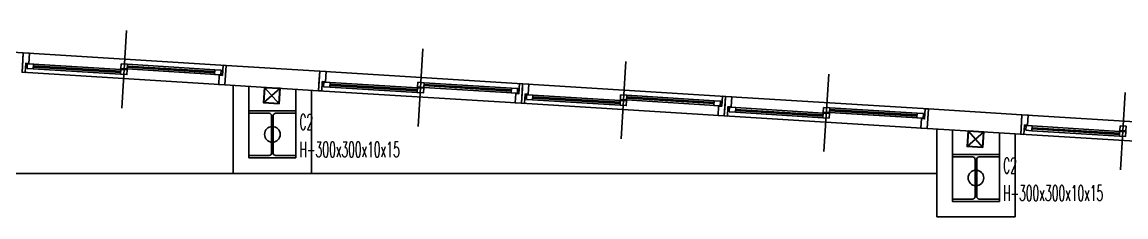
# Model space of a CAD drawing. Header units: millimetres. Extents: x 10462777 to 22643323, y 453826 to 1389191.
# Drawn here: x 11468772 to 11475833, y 619773 to 621022 of the extents above; entities that cross this region are included whole.
import ezdxf
from ezdxf.enums import TextEntityAlignment as Align

# ---------------------------------------------------------------- set-up
doc = ezdxf.new("R2010")
doc.units = ezdxf.units.MM
doc.header["$LTSCALE"] = 200
doc.header["$MEASUREMENT"] = 0
for name, color, linetype in [('4', 4, 'CONTINUOUS'), ('COL', 2, 'CONTINUOUS'), ('panel', 4, 'CONTINUOUS'), ('PIPE', 4, 'CONTINUOUS'), ('win', 6, 'CONTINUOUS')]:
    doc.layers.add(name, color=color, linetype=linetype)
doc.layers.add('No_Print', color=153, linetype='CONTINUOUS', plot=False)
doc.styles.add('HYwulM', font='txt.shx ', dxfattribs={"bigfont": ' whgtxt.shx'})

msp = doc.modelspace()

# ---------------------------------------------------------------- linework, layer by layer
at = {"layer": '4', "color": 253}
for p, q in [((11468273.2949, 620051.88268), (11470123.2949, 620051.88268)), ((11470623.2949, 620051.88268), (11474623.2949, 620051.88268))]:
    msp.add_line(p, q, dxfattribs=at)
at = {"layer": 'COL', "color": 253}
for points in [[(11470368.2949, 620182.88268, -0.4142135624), (11470352.2949, 620166.88268), (11470223.2949, 620166.88268), (11470223.2949, 620151.88268), (11470523.2949, 620151.88268), (11470523.2949, 620166.88268), (11470394.2949, 620166.88268, -0.4142135624), (11470378.2949, 620182.88268), (11470378.2949, 620420.88268, -0.4142135624), (11470394.2949, 620436.88268), (11470523.2949, 620436.88268), (11470523.2949, 620451.88268), (11470223.2949, 620451.88268), (11470223.2949, 620436.88268), (11470352.2949, 620436.88268, -0.4142135624), (11470368.2949, 620420.88268)], [(11474868.2949, 619903.62656, -0.4142135624), (11474852.2949, 619887.62656), (11474723.2949, 619887.62656), (11474723.2949, 619872.62656), (11475023.2949, 619872.62656), (11475023.2949, 619887.62656), (11474894.2949, 619887.62656, -0.4142135624), (11474878.2949, 619903.62656), (11474878.2949, 620141.62656, -0.4142135624), (11474894.2949, 620157.62656), (11475023.2949, 620157.62656), (11475023.2949, 620172.62656), (11474723.2949, 620172.62656), (11474723.2949, 620157.62656), (11474852.2949, 620157.62656, -0.4142135624), (11474868.2949, 620141.62656)]]:
    msp.add_lwpolyline(points, format="xyb", close=True, dxfattribs=at)
at = {"layer": 'No_Print', "color": 253}
for centre in [(11470373.2949, 620301.88268), (11474873.2949, 620022.62656)]:
    msp.add_circle(centre, 50, dxfattribs=at)
at = {"layer": 'panel', "color": 253}
for p, q in [((11465598.2949, 621021.51722), (11468780.23799, 620824.05564)), ((11468780.23799, 620824.05564), (11468772.49577, 620699.29564)), ((11470077.742, 620743.53654), (11470069.99978, 620618.77654)), ((11470077.742, 620743.53654), (11470676.59001, 620706.37388)), ((11470676.59001, 620706.37388), (11470668.84779, 620581.61388)), ((11470069.99978, 620618.77654), (11470668.84779, 620581.61388)), ((11470123.2949, 620615.46921), (11470123.2949, 620051.88268)), ((11470223.2949, 620609.26352), (11470223.2949, 620151.88268)), ((11470523.2949, 620151.88268), (11470523.2949, 620590.64644)), ((11470623.2949, 620051.88268), (11470623.2949, 620584.44075)), ((11474569.10206, 620464.81658), (11474561.35984, 620340.05658)), ((11474569.10206, 620464.81658), (11475167.95007, 620427.65392)), ((11475167.95007, 620427.65392), (11475160.20785, 620302.89392)), ((11474561.35984, 620340.05658), (11475160.20785, 620302.89392)), ((11474623.2949, 620336.21308), (11474623.2949, 619772.62656)), ((11474723.2949, 620330.00739), (11474723.2949, 619872.62656)), ((11475023.2949, 619872.62656), (11475023.2949, 620311.39032)), ((11475123.2949, 619772.62656), (11475123.2949, 620305.18462)), ((11470223.2949, 620151.88268), (11470523.2949, 620151.88268)), ((11470123.2949, 620051.88268), (11470623.2949, 620051.88268)), ((11474723.2949, 619872.62656), (11475023.2949, 619872.62656)), ((11474623.2949, 619772.62656), (11475123.2949, 619772.62656))]:
    msp.add_line(p, q, dxfattribs=at)
at = {"layer": 'PIPE', "color": 253}
for p, q in [((11470319.63516, 620505.39699), (11470420.76086, 620594.70496)), ((11470414.85199, 620499.48813), (11470325.54402, 620600.61383)), ((11474819.63516, 620226.14087), (11474920.76086, 620315.44884)), ((11474914.85199, 620220.232), (11474825.54402, 620321.3577))]:
    msp.add_line(p, q, dxfattribs=at)
for points in [[(11470417.00512, 620497.05009), (11470423.1989, 620596.85809), (11470323.3909, 620603.05187), (11470317.19712, 620503.24387)], [(11470414.85199, 620499.48813), (11470420.76086, 620594.70496), (11470325.54402, 620600.61383), (11470319.63516, 620505.39699)], [(11474917.00512, 620217.79396), (11474923.1989, 620317.60197), (11474823.3909, 620323.79574), (11474817.19712, 620223.98774)], [(11474914.85199, 620220.232), (11474920.76086, 620315.44884), (11474825.54402, 620321.3577), (11474819.63516, 620226.14087)]]:
    msp.add_lwpolyline(points, close=True, dxfattribs=at)
at = {"layer": 'win', "color": 253}
for p, q in [((11469440.34174, 620966.72086), (11469409.5618, 620470.72557)), ((11470077.742, 620743.53654), (11468780.23799, 620824.05564)), ((11471336.69377, 620849.0391), (11471305.91383, 620353.04381)), ((11468844.715, 620732.88704), (11469403.63981, 620698.20189)), ((11468845.2105, 620740.87168), (11469404.13531, 620706.18653)), ((11468845.89182, 620751.85056), (11469404.81663, 620717.16541)), ((11469445.79277, 620731.65526), (11470004.71758, 620696.9701)), ((11469446.28827, 620739.6399), (11470005.21308, 620704.95475)), ((11469446.96959, 620750.61878), (11470005.8944, 620715.93363)), ((11472634.19779, 620768.52), (11472603.41785, 620272.52471)), ((11470069.99978, 620618.77654), (11468772.49577, 620699.29564)), ((11468844.03369, 620721.90816), (11469402.95849, 620687.22301)), ((11469445.11145, 620720.67637), (11470043.95946, 620683.51371)), ((11471974.09403, 620625.85478), (11470676.59001, 620706.37388)), ((11473931.7018, 620688.0009), (11473900.92186, 620192.00561)), ((11470740.38571, 620604.2264), (11471299.31052, 620569.54124)), ((11470741.06703, 620615.20528), (11471299.99184, 620580.52013)), ((11470741.56253, 620623.18992), (11471300.48734, 620588.50477)), ((11470742.24385, 620634.1688), (11471301.16865, 620599.48365)), ((11471341.46348, 620602.99461), (11471940.31149, 620565.83195)), ((11471342.1448, 620613.97349), (11471901.0696, 620579.28834)), ((11471342.6403, 620621.95813), (11471901.5651, 620587.27298)), ((11471343.32161, 620632.93702), (11471902.24642, 620598.25187)), ((11473271.59805, 620545.33568), (11471974.09403, 620625.85478)), ((11471966.35181, 620501.09478), (11470668.84779, 620581.61388)), ((11472037.88973, 620523.7073), (11472596.81454, 620489.02215)), ((11472038.57104, 620534.68618), (11472597.49585, 620500.00103)), ((11472039.06655, 620542.67082), (11472597.99135, 620507.98567)), ((11472039.74786, 620553.6497), (11472598.67267, 620518.96455)), ((11472638.9675, 620522.47552), (11473237.81551, 620485.31285)), ((11472639.64881, 620533.4544), (11473198.57362, 620498.76925)), ((11472640.14431, 620541.43904), (11473199.06912, 620506.75389)), ((11472640.82563, 620552.41792), (11473199.75044, 620517.73277)), ((11474569.10206, 620464.81658), (11473271.59805, 620545.33568)), ((11475828.05383, 620570.31914), (11475797.27389, 620074.32385)), ((11473263.85583, 620420.57568), (11471966.35181, 620501.09478)), ((11473336.07506, 620454.16708), (11473894.99987, 620419.48193)), ((11473336.57056, 620462.15172), (11473895.49537, 620427.46657)), ((11473337.25188, 620473.1306), (11473896.17669, 620438.44545)), ((11473937.15283, 620452.9353), (11474496.07764, 620418.25015)), ((11473937.64833, 620460.91994), (11474496.57314, 620426.23479)), ((11473938.32965, 620471.89882), (11474497.25445, 620437.21367)), ((11474561.35984, 620340.05658), (11473263.85583, 620420.57568)), ((11473335.39375, 620443.1882), (11473894.31855, 620408.50305)), ((11473936.47151, 620441.95642), (11474535.31952, 620404.79376)), ((11476465.45409, 620347.13482), (11475167.95007, 620427.65392)), ((11475231.74577, 620325.50644), (11475790.67058, 620290.82129)), ((11475232.42709, 620336.48532), (11475791.35189, 620301.80017)), ((11475232.92259, 620344.46996), (11475791.8474, 620309.78481)), ((11475233.6039, 620355.44884), (11475792.52871, 620320.76369)), ((11476457.71187, 620222.37482), (11475160.20785, 620302.89392))]:
    msp.add_line(p, q, dxfattribs=at)
for points in [[(11468777.1411, 620774.15164), (11468780.23799, 620824.05564), (11468820.16119, 620821.57813), (11468816.13523, 620756.70293), (11468796.17363, 620757.94168), (11468792.45737, 620698.05688), (11468772.49577, 620699.29564), (11468777.1411, 620774.15164)], [(11470075.88387, 620713.59414), (11470069.99978, 620618.77654), (11470030.07658, 620621.25405), (11470033.79285, 620681.13885), (11470053.75445, 620679.9001), (11470057.7804, 620744.7753), (11470077.742, 620743.53654), (11470075.88387, 620713.59414)], [(11470673.49312, 620656.46988), (11470676.59001, 620706.37388), (11470716.51321, 620703.89637), (11470712.48726, 620639.02117), (11470692.52566, 620640.25992), (11470688.80939, 620580.37512), (11470668.84779, 620581.61388), (11470673.49312, 620656.46988)], [(11471972.2359, 620595.91238), (11471966.35181, 620501.09478), (11471926.42861, 620503.57229), (11471930.14487, 620563.45709), (11471950.10647, 620562.21834), (11471954.13243, 620627.09354), (11471974.09403, 620625.85478), (11471972.2359, 620595.91238)], [(11471970.99714, 620575.95078), (11471974.09403, 620625.85478), (11472014.01723, 620623.37727), (11472009.99128, 620558.50207), (11471990.02968, 620559.74082), (11471986.31341, 620499.85602), (11471966.35181, 620501.09478), (11471970.99714, 620575.95078)], [(11473269.73991, 620515.39328), (11473263.85583, 620420.57568), (11473223.93263, 620423.05319), (11473227.64889, 620482.93799), (11473247.61049, 620481.69924), (11473251.63645, 620546.57444), (11473271.59805, 620545.33568), (11473269.73991, 620515.39328)], [(11473268.50116, 620495.43168), (11473271.59805, 620545.33568), (11473311.52125, 620542.85817), (11473307.49529, 620477.98297), (11473287.53369, 620479.22173), (11473283.81743, 620419.33692), (11473263.85583, 620420.57568), (11473268.50116, 620495.43168)], [(11474567.24393, 620434.87418), (11474561.35984, 620340.05658), (11474521.43664, 620342.53409), (11474525.15291, 620402.41889), (11474545.11451, 620401.18014), (11474549.14046, 620466.05534), (11474569.10206, 620464.81658), (11474567.24393, 620434.87418)], [(11475164.85318, 620377.74992), (11475167.95007, 620427.65392), (11475207.87327, 620425.17641), (11475203.84732, 620360.30121), (11475183.88572, 620361.53997), (11475180.16945, 620301.65516), (11475160.20785, 620302.89392), (11475164.85318, 620377.74992)]]:
    msp.add_lwpolyline(points, dxfattribs=at)
for points in [[(11468804.11049, 620724.38567), (11468844.03369, 620721.90816), (11468845.89182, 620751.85056), (11468805.96862, 620754.32807)], [(11469407.04639, 620753.09629), (11469446.96959, 620750.61878), (11469445.11145, 620720.67637), (11469405.18825, 620723.15389)], [(11469404.81663, 620717.16541), (11469444.73983, 620714.68789), (11469442.8817, 620684.74549), (11469402.95849, 620687.22301)], [(11470005.8944, 620715.93363), (11470045.8176, 620713.45611), (11470043.95946, 620683.51371), (11470004.03626, 620685.99122)], [(11470700.46251, 620606.70391), (11470740.38571, 620604.2264), (11470742.24385, 620634.1688), (11470702.32064, 620636.64631)], [(11471301.16865, 620599.48365), (11471341.09185, 620597.00613), (11471339.23372, 620567.06373), (11471299.31052, 620569.54124)], [(11471303.39841, 620635.41453), (11471343.32161, 620632.93702), (11471341.46348, 620602.99461), (11471301.54028, 620605.47213)], [(11471902.24642, 620598.25187), (11471942.16962, 620595.77435), (11471940.31149, 620565.83195), (11471900.38829, 620568.30946)], [(11471997.96653, 620526.18481), (11472037.88973, 620523.7073), (11472039.74786, 620553.6497), (11471999.82466, 620556.12721)], [(11472598.67267, 620518.96455), (11472638.59587, 620516.48704), (11472636.73774, 620486.54464), (11472596.81454, 620489.02215)], [(11472600.90243, 620554.89543), (11472640.82563, 620552.41792), (11472638.9675, 620522.47552), (11472599.0443, 620524.95303)], [(11473199.75044, 620517.73277), (11473239.67364, 620515.25526), (11473237.81551, 620485.31285), (11473197.8923, 620487.79037)], [(11473295.47055, 620445.66571), (11473335.39375, 620443.1882), (11473337.25188, 620473.1306), (11473297.32868, 620475.60811)], [(11473898.40645, 620474.37633), (11473938.32965, 620471.89882), (11473936.47151, 620441.95642), (11473896.54831, 620444.43393)], [(11473896.17669, 620438.44545), (11473936.09989, 620435.96794), (11473934.24175, 620406.02554), (11473894.31855, 620408.50305)], [(11474497.25445, 620437.21367), (11474537.17766, 620434.73616), (11474535.31952, 620404.79376), (11474495.39632, 620407.27127)], [(11475191.82257, 620327.98395), (11475231.74577, 620325.50644), (11475233.6039, 620355.44884), (11475193.6807, 620357.92635)], [(11475792.52871, 620320.76369), (11475832.45191, 620318.28618), (11475830.59378, 620288.34378), (11475790.67058, 620290.82129)], [(11475794.75847, 620356.69457), (11475834.68167, 620354.21706), (11475832.82354, 620324.27466), (11475792.90034, 620326.75217)]]:
    msp.add_lwpolyline(points, close=True, dxfattribs=at)

# ---------------------------------------------------------------- texts
at = {"layer": 'No_Print', "color": 253, "style": 'HYwulM', "width": 0.5}
for s, p in [('C2', (11470547.12968, 620380.99197)), ('H-300x300x10x15', (11470547.12968, 620204.98186)), ('C2', (11475047.12968, 620101.73585)), ('H-300x300x10x15', (11475047.12968, 619925.72573))]:
    msp.add_text(s, height=100, dxfattribs=at).set_placement(p, align=Align.MIDDLE_LEFT)

doc.saveas('drawing.dxf')
